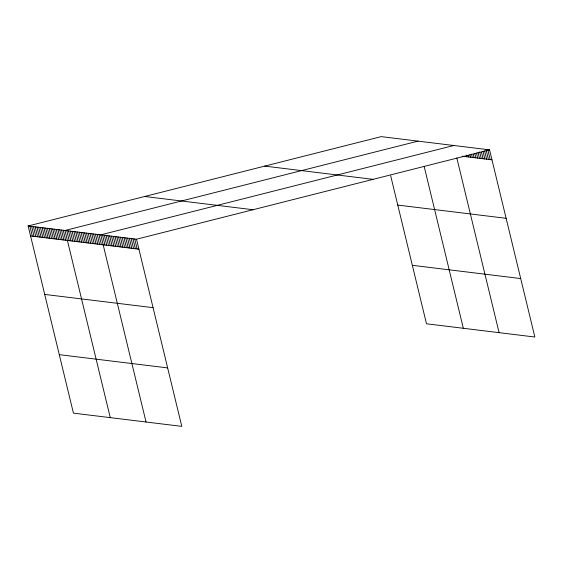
<?xml version="1.0" encoding="UTF-8"?>
<svg xmlns="http://www.w3.org/2000/svg" width="563" height="563" viewBox="0 0 563 563"><rect width="100%" height="100%" fill="white"/><g stroke="black" fill="none" stroke-linecap="round" stroke-linejoin="round"><path stroke-width="0.84" d="M28.15 225.974L136.513 239.219L181.793 426.374L73.429 413.136L28.15 225.974L381.207 136.626L489.571 149.864L534.85 337.026L426.487 323.781L390.694 175.832M418.049 141.123L64.991 230.478L110.271 417.633M453.813 145.493L100.756 234.848L146.035 422.004M136.513 239.219L489.571 149.864M462.188 156.197L491.985 159.843M264.701 166.106L373.065 179.351M397.767 205.073L506.13 218.31M144.656 196.487L253.019 209.732M412.341 265.314L520.705 278.558M30.564 235.953L138.927 249.191M44.709 294.421L153.073 307.665M59.284 354.662L167.647 367.906M487.783 149.645L490.197 159.625M485.996 149.427L488.41 159.406M484.609 150.87L486.622 159.188M483.026 151.489L484.834 158.97M481.435 152.101L483.047 158.752M479.648 151.883L481.259 158.534M478.057 152.496L479.472 158.316M476.474 153.108L477.677 158.097M474.89 153.72L475.89 157.872M473.3 154.332L474.102 157.654M471.512 154.114L472.315 157.436M469.922 154.726L470.527 157.218M468.339 155.339L468.74 157M466.551 155.121L466.952 156.781M456.811 157.907L499.092 332.656M424.199 166.535L463.328 328.285M134.726 239.001L137.14 248.973M132.938 238.782L135.352 248.755M131.151 238.564L133.565 248.536M129.363 238.339L131.777 248.318M127.576 238.121L129.99 248.1M125.788 237.903L128.202 247.882M123.994 237.685L126.408 247.664M122.206 237.466L124.62 247.446M120.419 237.248L122.833 247.227M118.631 237.03L121.045 247.009M116.844 236.812L119.257 246.791M115.056 236.594L117.47 246.573M113.269 236.376L115.682 246.355M111.481 236.157L113.895 246.137M109.694 235.939L112.107 245.918M107.906 235.721L110.32 245.7M106.118 235.503L108.532 245.475M104.331 235.285L106.745 245.257M102.543 235.067L104.957 245.039M98.968 234.63L101.382 244.602M97.174 234.412L99.588 244.384M95.386 234.194L97.8 244.166M93.599 233.976L96.013 243.948M91.811 233.751L94.225 243.73M90.024 233.532L92.438 243.512M88.236 233.314L90.65 243.293M86.449 233.096L88.863 243.075M84.661 232.878L87.075 242.857M82.874 232.66L85.287 242.639M81.086 232.442L83.5 242.421M79.299 232.223L81.712 242.203M77.511 232.005L79.925 241.984M75.724 231.787L78.137 241.766M73.936 231.569L76.35 241.548M72.148 231.351L74.562 241.33M70.361 231.133L72.768 241.112M68.566 230.914L70.98 240.887M66.779 230.696L69.193 240.668M63.239 230.26L65.653 240.239M61.487 230.049L63.9 240.021M59.727 229.831L62.141 239.81M57.975 229.62L60.389 239.599M56.223 229.401L58.636 239.381M54.47 229.19L56.877 239.169M52.711 228.972L55.125 238.951M50.959 228.761L53.372 238.74M49.206 228.55L51.62 238.522M47.447 228.332L49.861 238.311M45.694 228.121L48.108 238.093M43.942 227.902L46.356 237.882M42.183 227.691L44.597 237.663M40.43 227.473L42.844 237.452M38.678 227.262L41.092 237.234M36.926 227.044L39.333 237.023M35.166 226.833L37.58 236.805M33.414 226.615L35.828 236.594M31.662 226.403L34.076 236.383M29.902 226.185L32.316 236.164"/></g></svg>
